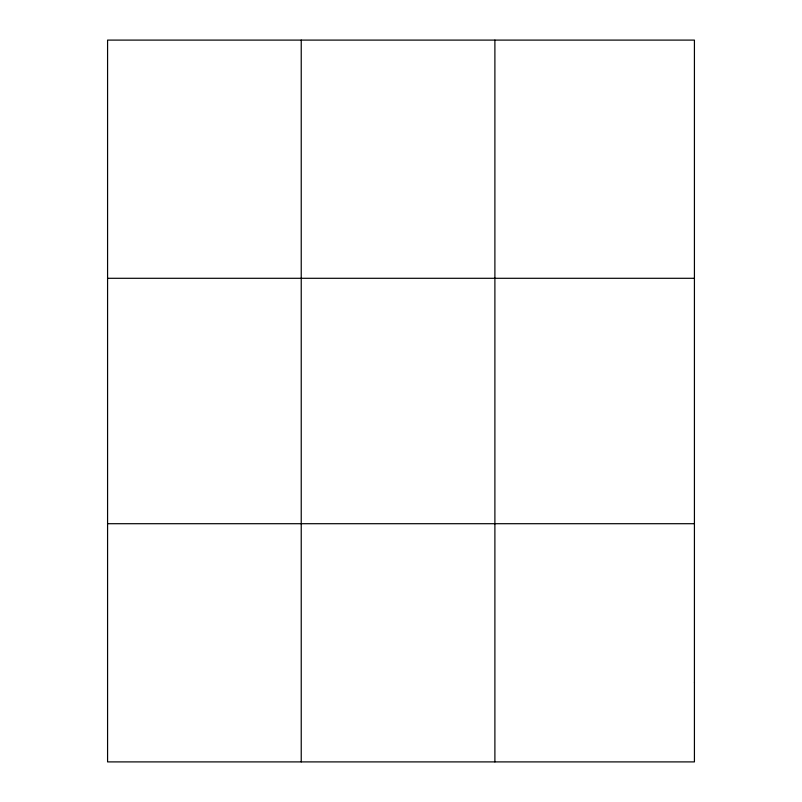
<?xml version="1.0" encoding="UTF-8"?>
<svg xmlns="http://www.w3.org/2000/svg" width="802" height="802" viewBox="0 0 802 802"><rect width="100%" height="100%" fill="white"/><g stroke="black" fill="none" stroke-linecap="round" stroke-linejoin="round"><path stroke-width="1.2" d="M301.231 761.9L301.231 40.1M107.578 278.294L694.422 278.294M107.578 523.706L694.422 523.706M494.894 40.1L494.894 761.9M694.422 682.502L694.422 761.9L107.578 761.9L107.578 40.1L694.422 40.1L694.422 682.502"/></g></svg>
